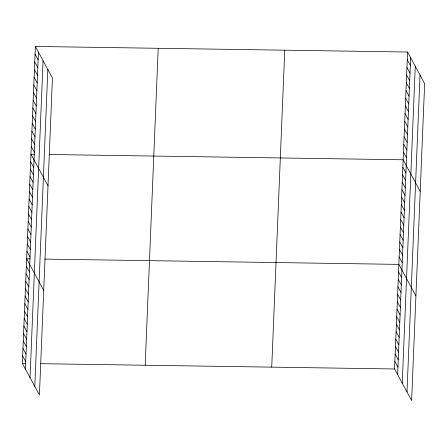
<?xml version="1.0" encoding="UTF-8"?>
<svg xmlns="http://www.w3.org/2000/svg" width="447" height="447" viewBox="0 0 447 447"><rect width="100%" height="100%" fill="white"/><g stroke="black" fill="none" stroke-linecap="round" stroke-linejoin="round"><path stroke-width="0.67" d="M35.38 46.454L52.444 78.024L39.42 394.975L22.35 363.405L35.38 46.454L407.58 52.025L424.65 83.595L411.62 400.546L394.556 368.976L407.58 52.025M25.423 369.093L38.453 52.143M30.044 377.631L43.068 60.68M34.799 386.431L47.829 69.481M145.18 365.244L158.204 48.293M271.726 367.138L284.756 50.187M397.629 374.664L410.653 57.713M402.244 383.208L415.274 66.251M407.005 392.002L420.035 75.051M34.436 154.271L30.949 154.221L48.019 185.784M49.092 154.489L403.149 159.791L420.219 191.355M30.139 258.863L26.647 258.813L43.717 290.382M44.795 259.087L398.853 264.384L415.922 295.953M22.35 363.405L25.842 363.461M40.493 363.679L394.556 368.976M407.267 59.725L410.34 65.407M406.949 67.419L410.022 73.107M406.63 75.118L409.709 80.806M406.317 82.818L409.391 88.5M405.999 90.512L409.072 96.2M405.68 98.211L408.759 103.894M405.368 105.905L408.441 111.594M405.049 113.605L408.122 119.293M404.736 121.305L407.809 126.987M404.418 128.999L407.491 134.687M404.099 136.698L407.178 142.381M403.786 144.392L406.859 150.08M403.468 152.092L406.541 157.78M402.848 167.262L405.921 172.944M402.54 174.732L405.613 180.42M402.233 182.203L405.306 187.891M401.926 189.673L404.999 195.361M401.618 197.144L404.691 202.832M401.311 204.614L404.384 210.302M401.004 212.085L404.077 217.773M400.696 219.555L403.77 225.243M400.389 227.031L403.462 232.714M400.082 234.502L403.155 240.184M399.774 241.972L402.848 247.655M399.467 249.443L402.54 255.125M399.16 256.913L402.233 262.601M398.545 271.854L401.618 277.542M398.238 279.325L401.311 285.013M397.931 286.795L401.004 292.483M397.623 294.266L400.696 299.954M397.316 301.736L400.395 307.424M397.009 309.212L400.087 314.895M396.701 316.683L399.78 322.365M396.394 324.153L399.473 329.836M396.087 331.624L399.165 337.312M395.779 339.094L398.858 344.782M395.478 346.565L398.551 352.253M395.17 354.035L398.243 359.723M394.863 361.506L397.936 367.194M35.062 54.154L38.135 59.837M34.743 61.848L37.822 67.536M34.43 69.548L37.503 75.23M34.112 77.242L37.185 82.93M33.793 84.941L36.872 90.629M33.48 92.641L36.553 98.323M33.162 100.335L36.235 106.023M32.849 108.034L35.922 113.722M32.53 115.728L35.604 121.416M32.212 123.428L35.291 129.116M31.899 131.127L34.972 136.81M31.581 138.821L34.654 144.51M31.262 146.521L34.341 152.209M30.642 161.691L33.715 167.374M30.335 169.162L33.408 174.844M30.027 176.632L33.1 182.32M29.72 184.103L32.793 189.791M29.413 191.573L32.486 197.261M29.105 199.044L32.178 204.732M28.798 206.514L31.871 212.202M28.491 213.984L31.564 219.673M28.183 221.455L31.256 227.143M27.876 228.931L30.955 234.614M27.569 236.402L30.647 242.084M27.261 243.872L30.34 249.555M26.954 251.343L30.033 257.025M26.339 266.283L29.418 271.972M26.038 273.754L29.111 279.442M25.73 281.224L28.804 286.913M25.423 288.695L28.496 294.383M25.116 296.165L28.189 301.854M24.808 303.636L27.882 309.324M24.501 311.112L27.574 316.794M24.194 318.582L27.267 324.265M23.887 326.053L26.96 331.735M23.579 333.523L26.652 339.212M23.272 340.994L26.345 346.682M22.965 348.464L26.038 354.153M22.657 355.935L25.73 361.623"/></g></svg>
